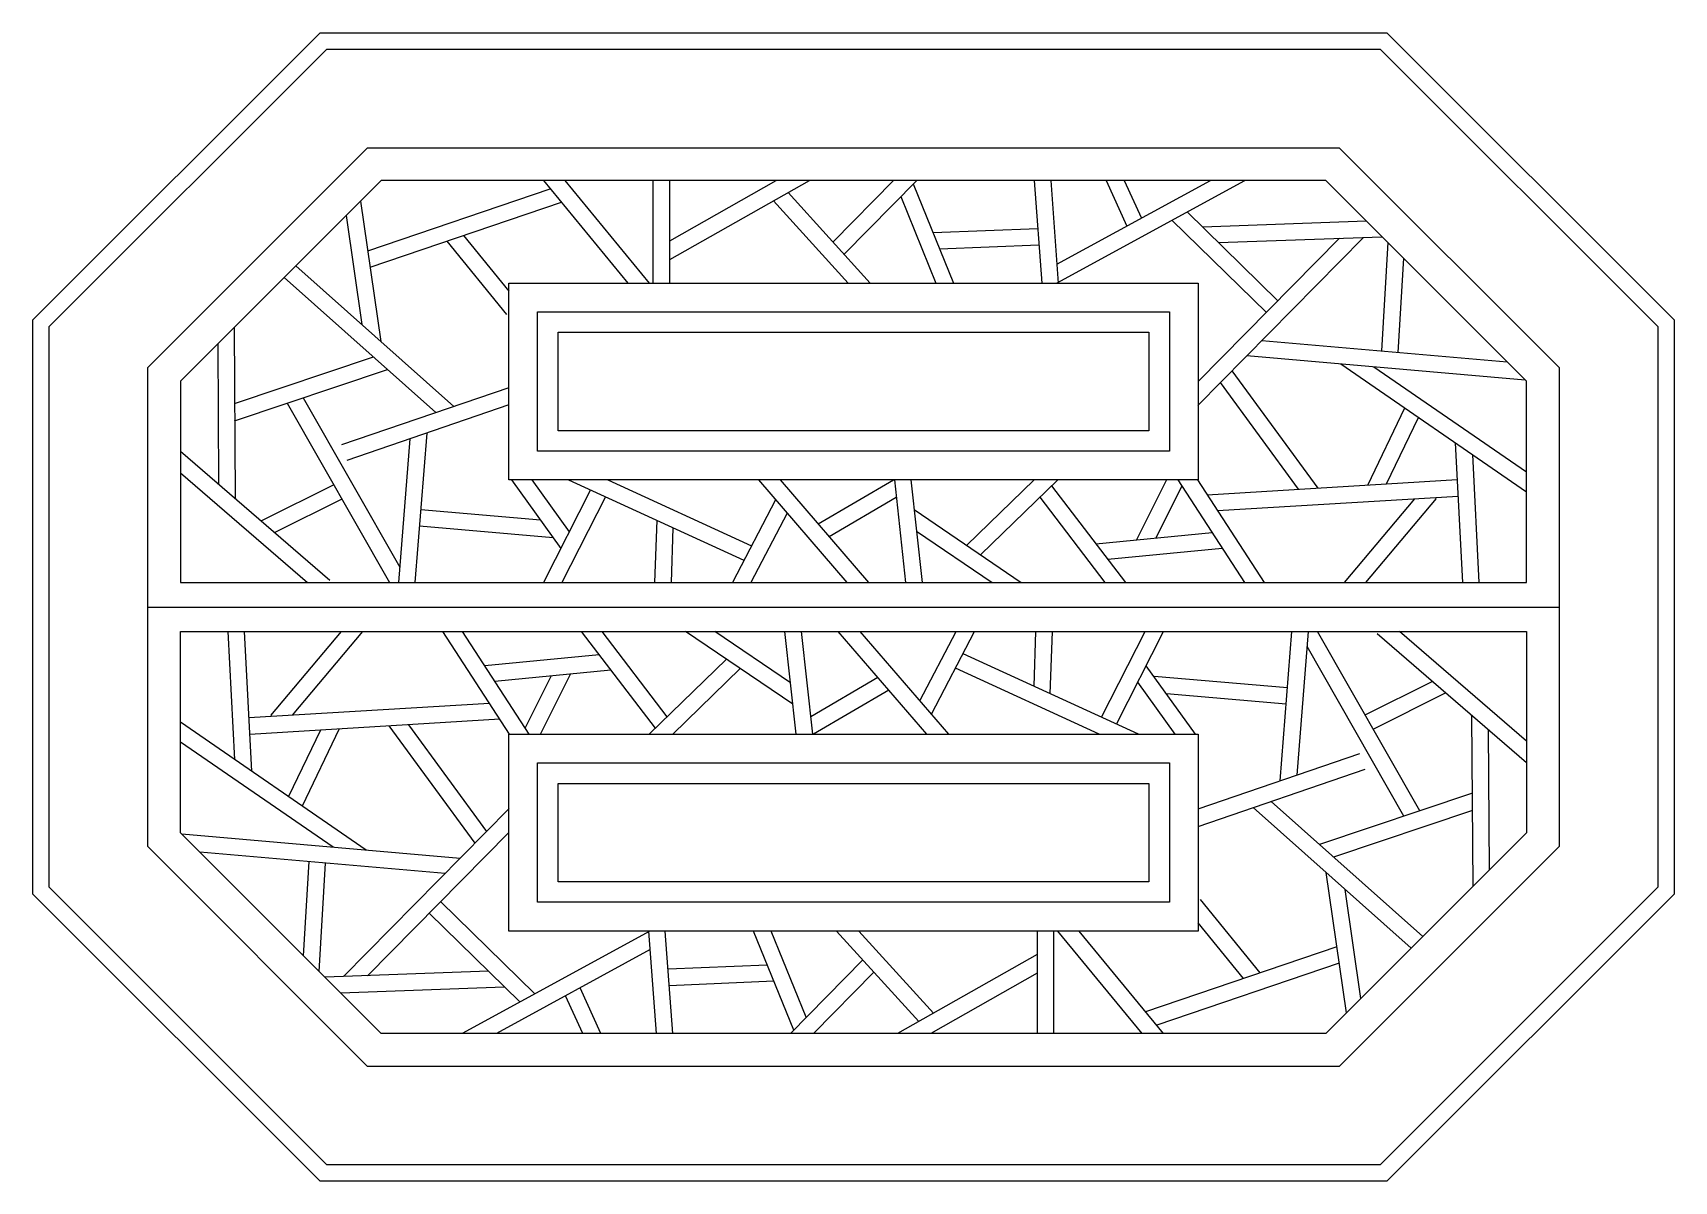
# Model space of a CAD drawing. Extents: x -66030 to 95157, y -13132 to 45879.
# Drawn here: x 63307 to 65307, y 15183 to 16583 of the extents above; entities that cross this region are included whole.
import ezdxf

# ---------------------------------------------------------------- set-up
doc = ezdxf.new("R2010")
doc.units = 0
doc.header["$LTSCALE"] = 100
doc.header["$MEASUREMENT"] = 0
doc.layers.add('3', color=11, linetype='CONTINUOUS')
doc.layers.add('7', color=105, linetype='CONTINUOUS')

msp = doc.modelspace()

# ---------------------------------------------------------------- linework, layer by layer
at = {"layer": '3'}
for p, q in [((63929.4, 16403.2), (64032.1, 16278.2)), ((63955.3, 16403.2), (64058, 16278.2)), ((64063.2, 16278.2), (64063.2, 16403.2)), ((64083.2, 16278.2), (64083.2, 16403.2)), ((64083.2, 16329.8), (64213, 16403.2)), ((64083.2, 16306.8), (64253.6, 16403.2)), ((64282.2, 16328.3), (64356, 16403.2)), ((64295.6, 16313.5), (64384.1, 16403.2)), ((64527.3, 16403.2), (64536.5, 16278.2)), ((64547.4, 16403.2), (64556.5, 16278.2)), ((64554.9, 16301), (64742.3, 16403.2)), ((64555.4, 16278.5), (64784, 16403.2)), ((64615.1, 16403.2), (64640.3, 16347.6)), ((64637, 16403.2), (64657.9, 16357.2)), ((63715.2, 16317.6), (63937.6, 16393.2)), ((64227.5, 16388.5), (64327.6, 16278.2)), ((64364.6, 16383.5), (64407.5, 16278.2)), ((64379.9, 16399), (64429.1, 16278.2)), ((63688.8, 16360.4), (63708, 16227.6)), ((63706.5, 16378.1), (63731.2, 16206.9)), ((63718.1, 16297.5), (63951.2, 16376.7)), ((64209.7, 16378.4), (64300.6, 16278.2)), ((64713.6, 16364.8), (64824.3, 16256.5)), ((64404.1, 16339.6), (64531.6, 16344.8)), ((64695.2, 16354.8), (64810.2, 16242.3)), ((64732.7, 16346.7), (64931.8, 16354)), ((63811.8, 16329.3), (63884.4, 16239.9)), ((63832, 16336.2), (63887.1, 16268.3)), ((64412.1, 16319.9), (64533.1, 16324.9)), ((64928.6, 16333.9), (64726.6, 16128.9)), ((64899.4, 16332.8), (64727.1, 16158)), ((64751.8, 16327.4), (64951.1, 16334.7)), ((64958.3, 16327.5), (64950.5, 16195.4)), ((64977.2, 16308.6), (64970.5, 16193.7)), ((63613.5, 16285.1), (63798.3, 16120.2)), ((63627.7, 16299.3), (63820, 16127.6)), ((63552.3, 16223.8), (63553.6, 16015.8)), ((63532.4, 16204), (63533.5, 16033.2)), ((64804.6, 16208.1), (65103.7, 16182.1)), ((63552.9, 16131.4), (63722.1, 16188.2)), ((64786.4, 16189.7), (65125.7, 16160.1)), ((63553, 16110.3), (63739.2, 16172.9)), ((64768.3, 16171.3), (64872.9, 16028.2)), ((64901, 16179.7), (65127.1, 16023.7)), ((64941.3, 16176.2), (65127.1, 16048)), ((63887.1, 16150.6), (63683.4, 16080.8)), ((64754.1, 16156.8), (64849.1, 16026.8)), ((63617.1, 16131.8), (63741.7, 15913.2)), ((63636.4, 16138.3), (63754.2, 15931.6)), ((63887.1, 16129.5), (63689.9, 16061.9)), ((64933.7, 16031.9), (64979, 16125.9)), ((64956.6, 16033.3), (64995.6, 16114.4)), ((63766.6, 16088.2), (63752.7, 15913.2)), ((63787.2, 16095.3), (63772.8, 15913.2)), ((65040.4, 16083.5), (65049.2, 15913.2)), ((63487.1, 16073.2), (63669.1, 15916.1)), ((65061.2, 16069.2), (65069.2, 15913.2)), ((63487.1, 16046.8), (63641.7, 15913.2)), ((63673.9, 16032.1), (63585.7, 15988.1)), ((63890.5, 16038.2), (63950.4, 15954.7)), ((63915.1, 16038.2), (63960.6, 15974.8)), ((63986.6, 16026), (63929.4, 15913.2)), ((63959.9, 16038.2), (64173.6, 15940.2)), ((64007.9, 16038.2), (64182.9, 15958)), ((64191.2, 16038.2), (64299.2, 15913.2)), ((64217.6, 16038.2), (64325.6, 15913.2)), ((64264, 15984.5), (64356, 16038.2)), ((64356.9, 16038.2), (64370.5, 15913.2)), ((64377, 16038.2), (64390.6, 15913.2)), ((64445, 15958.4), (64527.3, 16038.2)), ((64461.9, 15946.9), (64556, 16038.2)), ((64548.5, 16031), (64638.7, 15913.2)), ((64688.6, 16038.2), (64651.9, 15965.1)), ((64707.2, 16030.9), (64675.4, 15967.3)), ((64702.5, 16038.2), (64783.6, 15913.2)), ((64726.3, 16038.2), (64807.4, 15913.2)), ((64738.1, 16020.1), (65042.7, 16038.5)), ((63683.8, 16014.7), (63602.1, 15973.9)), ((63779.8, 16001.9), (63925.6, 15989.3)), ((64004.8, 16017.7), (63951.8, 15913.2)), ((64212.1, 16014), (64159.5, 15913.2)), ((64277.3, 15969.1), (64359.2, 16017)), ((64381, 16001.9), (64511.6, 15913.2)), ((64534.1, 16017), (64613.5, 15913.2)), ((64750.6, 16000.8), (65043.8, 16018.5)), ((64990.9, 16015.3), (64904.9, 15913.2)), ((65017.2, 16015.6), (64931.1, 15913.2)), ((63778.3, 15982), (63941, 15967.9)), ((64067.4, 15988.9), (64064.8, 15913.2)), ((64226.2, 15997.7), (64182.1, 15913.2)), ((64087.1, 15979.9), (64084.8, 15913.2)), ((64383.8, 15975.8), (64476, 15913.2)), ((64602.6, 15960.4), (64744.2, 15973.9)), ((64616.9, 15941.7), (64756.5, 15955)), ((63553.1, 15697.3), (63545.1, 15853.2)), ((63573.8, 15683), (63565.1, 15853.2)), ((63597, 15750.9), (63683.2, 15853.2)), ((63623.4, 15751.2), (63709.3, 15853.2)), ((63888, 15728.2), (63806.8, 15853.2)), ((63911.8, 15728.2), (63830.7, 15853.2)), ((64065.7, 15735.5), (63975.5, 15853.2)), ((64080.2, 15749.5), (64000.7, 15853.2)), ((64233.3, 15764.6), (64102.6, 15853.2)), ((64230.4, 15790.7), (64138.3, 15853.2)), ((64237.3, 15728.2), (64223.6, 15853.2)), ((64257.4, 15728.2), (64243.7, 15853.2)), ((64396.6, 15728.2), (64288.6, 15853.2)), ((64423.1, 15728.2), (64315.1, 15853.2)), ((64388, 15768.8), (64432.2, 15853.2)), ((64402.1, 15752.5), (64454.7, 15853.2)), ((64527.1, 15786.6), (64529.5, 15853.2)), ((64546.8, 15777.5), (64549.5, 15853.2)), ((64609.5, 15748.8), (64662.4, 15853.2)), ((64627.7, 15740.5), (64684.9, 15853.2)), ((64827, 15671.2), (64841.4, 15853.2)), ((64847.6, 15678.3), (64861.5, 15853.2)), ((64997.1, 15634.6), (64872.6, 15853.2)), ((65127.1, 15693.2), (64945.2, 15850.4)), ((65127.1, 15719.7), (64972.5, 15853.2)), ((63997.3, 15824.8), (63857.8, 15811.5)), ((64654.3, 15728.2), (64440.6, 15826.2)), ((64977.8, 15628.1), (64860.1, 15834.9)), ((64011.6, 15806.1), (63870.1, 15792.5)), ((63925.7, 15728.2), (63962.3, 15801.4)), ((64152.3, 15819.5), (64058.2, 15728.2)), ((64169.2, 15808.1), (64086.9, 15728.2)), ((64606.3, 15728.2), (64431.4, 15808.5)), ((64723.8, 15728.2), (64663.8, 15811.7)), ((63907, 15735.6), (63938.8, 15799.1)), ((64336.9, 15797.4), (64255.1, 15749.5)), ((64350.2, 15782), (64258.3, 15728.2)), ((64699.1, 15728.2), (64653.6, 15791.6)), ((64836, 15784.5), (64673.3, 15798.6)), ((64930.4, 15751.8), (65012.1, 15792.6)), ((63863.7, 15765.7), (63570.5, 15748)), ((64834.4, 15764.6), (64688.6, 15777.2)), ((64940.3, 15734.4), (65028.5, 15778.4)), ((63713.3, 15586.8), (63487.1, 15742.8)), ((63876.2, 15746.4), (63571.5, 15728)), ((65062, 15542.7), (65060.6, 15750.7)), ((63657.7, 15733.2), (63618.6, 15652.1)), ((63680.5, 15734.6), (63635.3, 15640.6)), ((63846, 15595.2), (63741.4, 15738.2)), ((63860.2, 15609.7), (63765.1, 15739.7)), ((65081.9, 15562.5), (65080.8, 15733.3)), ((63673, 15590.3), (63487.1, 15718.5)), ((64727.1, 15637), (64924.3, 15704.6)), ((64727.1, 15615.8), (64930.8, 15685.6)), ((65000.7, 15481.4), (64816, 15646.3)), ((65061.3, 15656.2), (64875, 15593.6)), ((63685.7, 15432.6), (63887.7, 15637.6)), ((64986.5, 15467.2), (64794.3, 15638.9)), ((65061.4, 15635.1), (64892.2, 15578.3)), ((63827.8, 15576.8), (63488.5, 15606.4)), ((63714.9, 15433.7), (63887.1, 15608.5)), ((63809.6, 15558.3), (63510.5, 15584.4)), ((63637, 15457.9), (63643.8, 15572.8)), ((63655.9, 15439), (63663.7, 15571)), ((64907.8, 15388.4), (64883.1, 15559.6)), ((63919, 15411.7), (63804, 15524.2)), ((64802.5, 15437.2), (64729.9, 15526.5)), ((64925.4, 15406.1), (64906.3, 15538.9)), ((63900.7, 15401.7), (63790, 15509.9)), ((64058.8, 15488), (63830.2, 15363.2)), ((64066.9, 15363.2), (64057.7, 15488.2)), ((64086.9, 15363.2), (64077.8, 15488.2)), ((64234.3, 15367.4), (64185.2, 15488.2)), ((64249.6, 15383), (64206.8, 15488.2)), ((64386.7, 15378), (64286.6, 15488.2)), ((64404.6, 15388.1), (64313.6, 15488.2)), ((64531, 15488.2), (64531, 15363.2)), ((64551, 15488.2), (64551, 15363.2)), ((64659, 15363.2), (64556.3, 15488.2)), ((64684.9, 15363.2), (64582.2, 15488.2)), ((64782.3, 15430.3), (64727.1, 15498.2)), ((64059.4, 15465.5), (63872, 15363.2)), ((64896.1, 15469), (64663, 15389.8)), ((64202.1, 15446.6), (64081.2, 15441.6)), ((64318.6, 15453), (64230.2, 15363.2)), ((64531, 15459.6), (64360.7, 15363.2)), ((64899, 15448.9), (64676.6, 15373.3)), ((63862.4, 15439.1), (63663.2, 15431.8)), ((64210.2, 15426.9), (64082.7, 15421.6)), ((64332.1, 15438.2), (64258.3, 15363.2)), ((64531, 15436.7), (64401.3, 15363.2)), ((63881.5, 15419.8), (63682.5, 15412.5)), ((63977.2, 15363.2), (63956.3, 15409.3)), ((63999.2, 15363.2), (63973.9, 15418.9))]:
    msp.add_line(p, q, dxfattribs=at)
for points in [[(63887.1, 16278.2), (64727.1, 16278.2), (64727.1, 16038.2), (63887.1, 16038.2)], [(63922.1, 16243.2), (64692.1, 16243.2), (64692.1, 16073.2), (63922.1, 16073.2)], [(63947.1, 16218.2), (64667.1, 16218.2), (64667.1, 16098.2), (63947.1, 16098.2)], [(64727.1, 15488.2), (63887.1, 15488.2), (63887.1, 15728.2), (64727.1, 15728.2)], [(64692.1, 15523.2), (63922.1, 15523.2), (63922.1, 15693.2), (64692.1, 15693.2)], [(64667.1, 15548.2), (63947.1, 15548.2), (63947.1, 15668.2), (64667.1, 15668.2)]]:
    msp.add_lwpolyline(points, close=True, dxfattribs=at)
at = {"layer": '7'}
msp.add_line((63447.1, 15883.2), (65167.1, 15883.2), dxfattribs=at)
for points in [[(63307.1, 16233.2), (63657.1, 16583.2), (64957.1, 16583.2), (65307.1, 16233.2), (65307.1, 15533.2), (64957.1, 15183.2), (63657.1, 15183.2), (63307.1, 15533.2)], [(63327.1, 16225), (63665.4, 16563.2), (64948.8, 16563.2), (65287.1, 16225), (65287.1, 15541.5), (64948.8, 15203.2), (63665.4, 15203.2), (63327.1, 15541.5)], [(63447.1, 16175.2), (63715.1, 16443.2), (64899.1, 16443.2), (65167.1, 16175.2), (65167.1, 15591.2), (64899.1, 15323.2), (63715.1, 15323.2), (63447.1, 15591.2)], [(65127.1, 15913.2), (65127.1, 16158.7), (64882.6, 16403.2), (63731.7, 16403.2), (63487.1, 16158.7), (63487.1, 15913.2)], [(65127.1, 15853.2), (65127.1, 15607.8), (64882.6, 15363.2), (63731.7, 15363.2), (63487.1, 15607.8), (63487.1, 15853.2)]]:
    msp.add_lwpolyline(points, close=True, dxfattribs=at)

doc.saveas('drawing.dxf')
